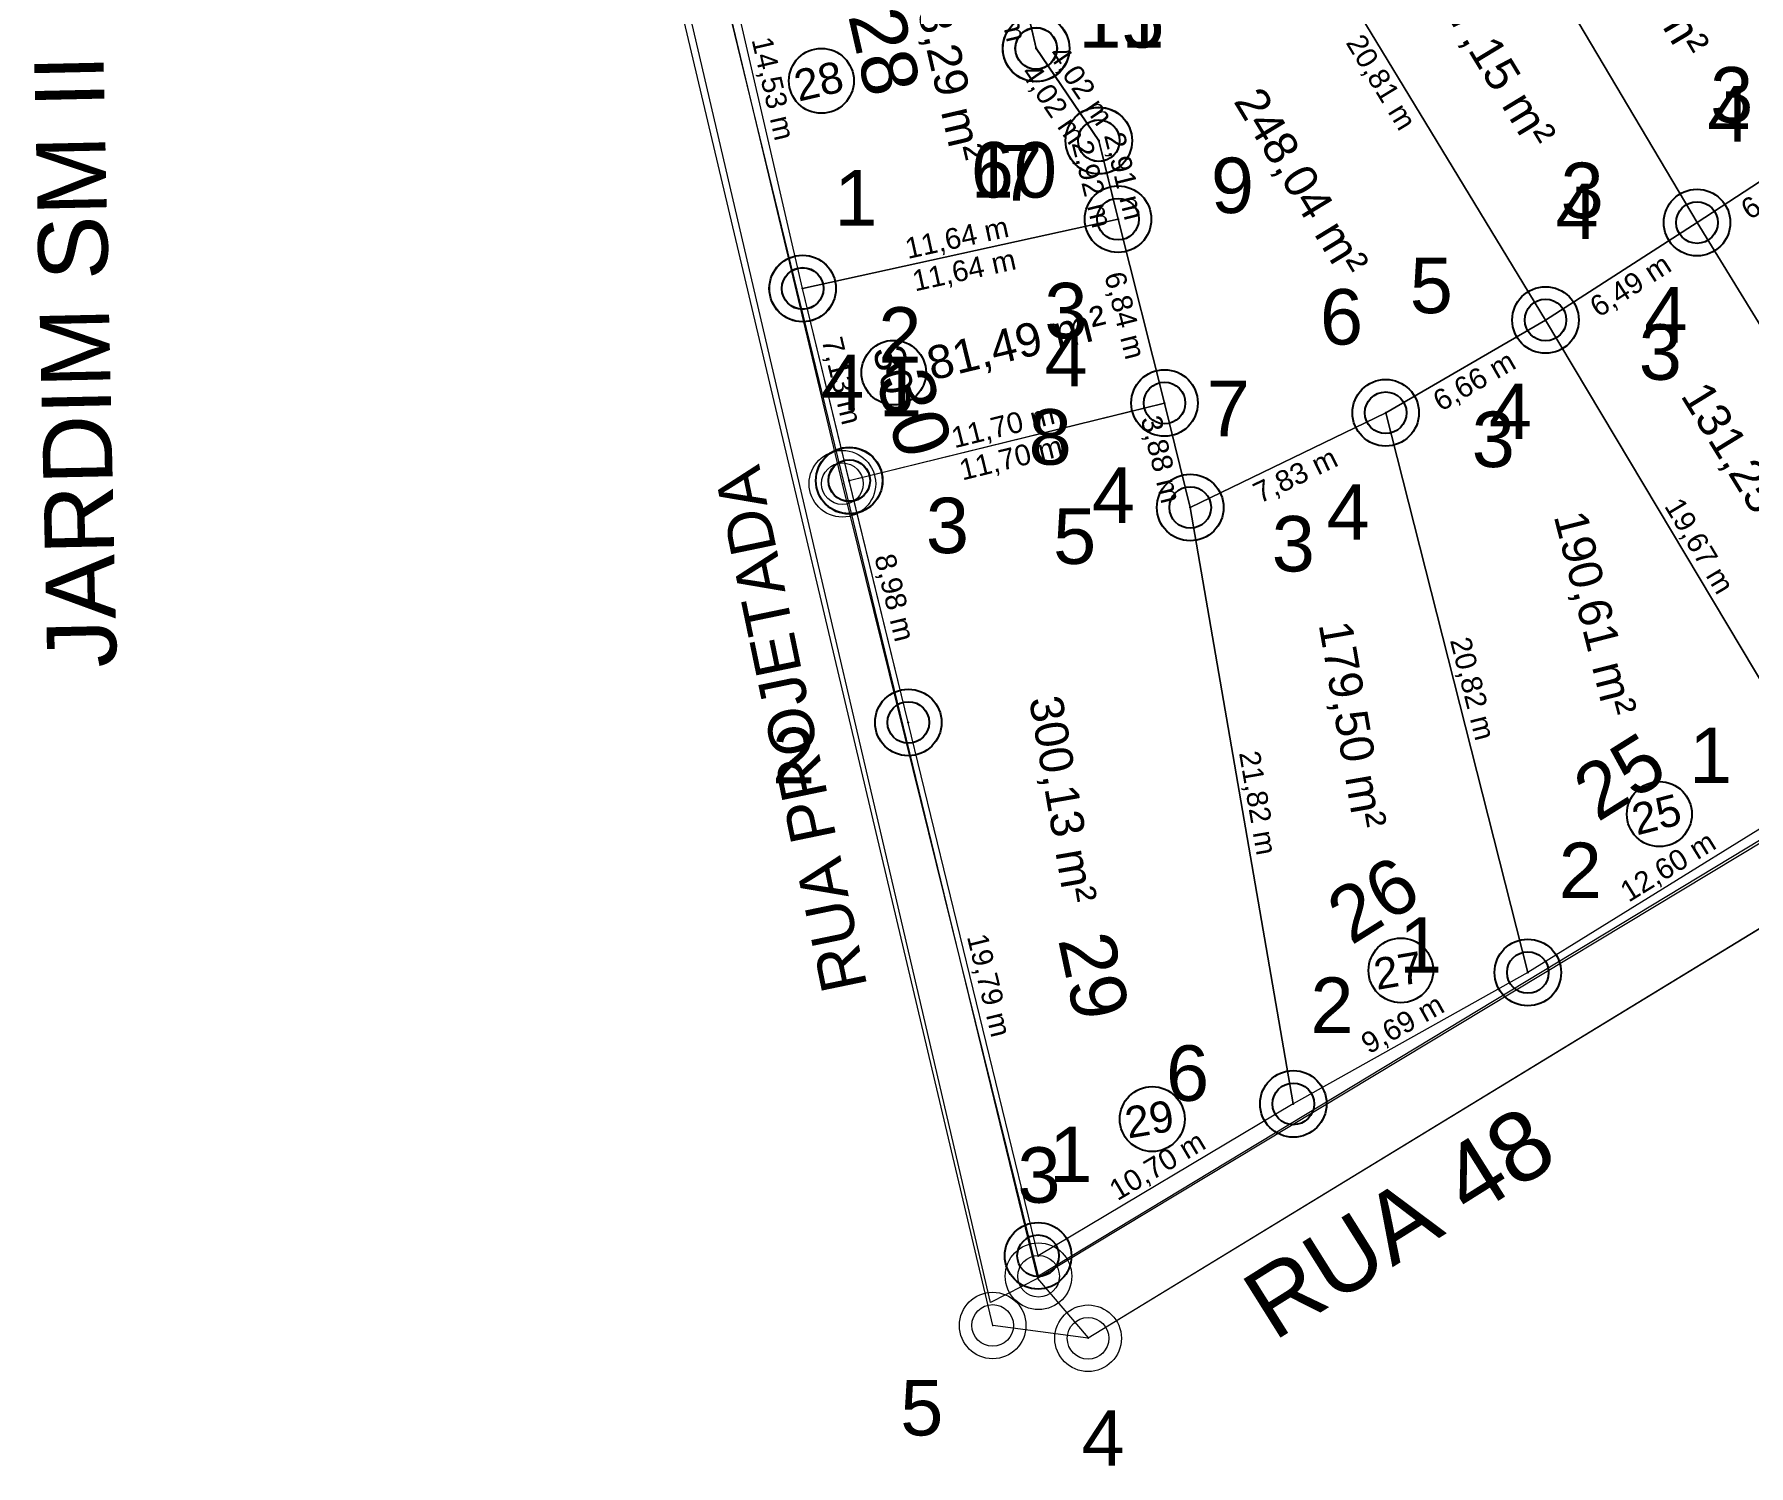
# Model space of a CAD drawing. Extents: x 583390 to 583754, y 9720820 to 9720967.
# Drawn here: x 583610.2 to 583672, y 9720832.3 to 9720883.9 of the extents above; entities that cross this region are included whole.
import ezdxf
from ezdxf.enums import TextEntityAlignment as Align

# ---------------------------------------------------------------- set-up
doc = ezdxf.new("R2010")
doc.units = 0
doc.header["$PDMODE"] = 32
doc.header["$PDSIZE"] = 1.5
doc.layers.get('0').update_dxf_attribs({"lineweight": 0})
for name, color, linetype in [('AREA_DOS_LOTES', 32, 'Continuous'), ('COTAS_DOS_LOTES', 41, 'Continuous'), ('NUMERO_DOS_LOTES', 158, 'Continuous'), ('PONTOS_VERTICES', 7, 'Continuous'), ('SIMBOLO_COORDX', 7, 'Continuous'), ('SIMBOLO_COORDY', 7, 'Continuous'), ('SIMBOLO_COTA', 7, 'Continuous'), ('SIMBOLO_DESCRICAO', 7, 'Continuous'), ('SIMBOLO_NOME', 7, 'Continuous')]:
    doc.layers.add(name, color=color, linetype=linetype)
for name, color, linetype, lineweight in [('LOTE', 4, 'Continuous', 0), ('ORTOFOTO BEQUIMAONICE LOBAO_0_59_436', 1, 'Continuous', 0), ('POLIGONAL', 5, 'Continuous', 0), ('QUADRA', 1, 'Continuous', 0), ('RUA 48', 8, 'Continuous', 0), ('RUA PROJETADA', 8, 'Continuous', 0), ('TEXTO', 2, 'Continuous', 0)]:
    doc.layers.add(name, color=color, linetype=linetype, lineweight=lineweight)
doc.styles.add('SIMBOLO_ATRIBUTOS', font='arial.ttf')
doc.styles.get("Standard").update_dxf_attribs({"font": 'arial.ttf', "height": 1})

# ---------------------------------------------------------------- blocks, each defined once
blk = doc.blocks.new('MODELO PADRAO')
at = {"transparency": 33554687}
blk.add_circle((0, 0), 0.6, dxfattribs=at)
blk.add_point((0, 0), dxfattribs=at)
at = {"layer": 'SIMBOLO_COORDX', "transparency": 33554687, "style": 'SIMBOLO_ATRIBUTOS'}
blk.add_attdef('CoordX', text='', height=1, dxfattribs=at).set_placement((2.53, -3.797), align=Align.RIGHT)
at = {"layer": 'SIMBOLO_COORDY', "transparency": 33554687, "style": 'SIMBOLO_ATRIBUTOS'}
blk.add_attdef('CoordY', text='', height=1, dxfattribs=at).set_placement((2.53, -5.235), align=Align.RIGHT)
at = {"layer": 'SIMBOLO_COTA', "transparency": 33554687, "style": 'SIMBOLO_ATRIBUTOS'}
blk.add_attdef('CotaZ', text='', height=1, dxfattribs=at).set_placement((2.53, -2.358), align=Align.RIGHT)
at = {"layer": 'SIMBOLO_DESCRICAO', "transparency": 33554687, "style": 'SIMBOLO_ATRIBUTOS'}
blk.add_attdef('Descricao', (1.378, -0.413), '', height=1, dxfattribs=at)
at = {"layer": 'SIMBOLO_NOME', "transparency": 33554687, "style": 'SIMBOLO_ATRIBUTOS'}
blk.add_attdef('Nome', text='', height=1, dxfattribs=at).set_placement((0.009, 1.325), align=Align.CENTER)
blk = doc.blocks.new('MODELO PADRAO REURB')
at = {"transparency": 33554687}
blk.add_circle((0, 0), 0.6, dxfattribs=at)
blk.add_point((0, 0), dxfattribs=at)
at = {"layer": 'SIMBOLO_NOME', "transparency": 33554687, "style": 'SIMBOLO_ATRIBUTOS'}
blk.add_attdef('Nome', text='', height=1, dxfattribs=at).set_placement((0.0089, 1.3249), align=Align.CENTER)

msp = doc.modelspace()

# ---------------------------------------------------------------- linework, layer by layer
at = {"layer": 'LOTE'}
for points in [[(583659.55, 9720894.953), (583664.657, 9720897.984), (583675.537, 9720880.629), (583670.132, 9720877.109)], [(583659.55, 9720894.953), (583664.657, 9720897.984), (583675.537, 9720880.629), (583670.132, 9720877.109)], [(583653.866, 9720891.382), (583659.55, 9720894.953), (583670.132, 9720877.109), (583664.671, 9720873.596)], [(583653.866, 9720891.382), (583659.55, 9720894.953), (583670.132, 9720877.109), (583664.671, 9720873.596)], [(583651.865, 9720866.839), (583650.938, 9720870.605), (583649.262, 9720877.232), (583648.57, 9720880.065), (583648.571, 9720880.059), (583646.308, 9720883.391), (583646.313, 9720883.383), (583645.396, 9720887.324), (583646.165, 9720887.646), (583653.574, 9720891.792), (583653.866, 9720891.382), (583664.671, 9720873.596), (583658.911, 9720870.253)], [(583651.865, 9720866.839), (583650.938, 9720870.605), (583649.262, 9720877.232), (583648.571, 9720880.059), (583646.313, 9720883.383), (583645.396, 9720887.324), (583646.165, 9720887.646), (583653.574, 9720891.792), (583653.866, 9720891.382), (583664.671, 9720873.596), (583658.911, 9720870.253)], [(583637.895, 9720874.731), (583634.62, 9720888.883), (583644.104, 9720890.917), (583645.396, 9720887.325), (583646.313, 9720883.383), (583646.308, 9720883.391), (583648.571, 9720880.059), (583648.57, 9720880.065), (583649.262, 9720877.232)], [(583637.895, 9720874.731), (583634.62, 9720888.883), (583644.104, 9720890.917), (583645.396, 9720887.325), (583646.308, 9720883.391), (583648.57, 9720880.065), (583649.262, 9720877.232)], [(583670.132, 9720877.109), (583675.537, 9720880.629), (583686.014, 9720863.342), (583680.596, 9720860.084)], [(583670.132, 9720877.109), (583675.537, 9720880.629), (583686.014, 9720863.342), (583680.596, 9720860.084)], [(583639.575, 9720867.805), (583639.573, 9720867.811), (583637.894, 9720874.734), (583649.262, 9720877.232), (583650.938, 9720870.605)], [(583639.575, 9720867.805), (583637.894, 9720874.734), (583649.262, 9720877.232), (583650.938, 9720870.605)], [(583664.671, 9720873.596), (583670.132, 9720877.109), (583680.596, 9720860.084), (583674.752, 9720856.706)], [(583664.671, 9720873.596), (583670.132, 9720877.109), (583680.596, 9720860.084), (583674.752, 9720856.706)], [(583664.671, 9720873.596), (583674.752, 9720856.706), (583664.034, 9720850.076), (583658.911, 9720870.253)], [(583664.671, 9720873.596), (583674.752, 9720856.706), (583664.034, 9720850.076), (583658.911, 9720870.253)], [(583655.58, 9720845.34), (583646.381, 9720839.865), (583641.703, 9720859.089), (583639.575, 9720867.805), (583639.573, 9720867.811), (583650.938, 9720870.605), (583651.865, 9720866.839)], [(583655.58, 9720845.34), (583646.381, 9720839.865), (583641.703, 9720859.089), (583639.573, 9720867.811), (583650.938, 9720870.605), (583651.865, 9720866.839)], [(583658.911, 9720870.253), (583664.034, 9720850.076), (583655.58, 9720845.34), (583651.865, 9720866.839)], [(583658.911, 9720870.253), (583664.034, 9720850.076), (583655.58, 9720845.34), (583651.865, 9720866.839)]]:
    msp.add_lwpolyline(points, close=True, dxfattribs=at)
at = {"layer": 'NUMERO_DOS_LOTES', "color": 158, "transparency": 33554687}
for centre, radius in [((583638.57, 9720882.218), 1.17), ((583641.179, 9720871.701), 1.163), ((583668.775, 9720855.787), 1.172), ((583659.457, 9720850.151), 1.166), ((583650.496, 9720844.794), 1.17)]:
    msp.add_circle(centre, radius, dxfattribs=at)
at = {"layer": 'ORTOFOTO BEQUIMAONICE LOBAO_0_59_436'}
msp.add_lwpolyline([(583627.906, 9720917.422), (583644.5, 9720921.303), (583691, 9720949.758), (583704.394, 9720957.893), (583710.767, 9720962.023), (583722.129, 9720944.244), (583749.734, 9720898.815), (583648.183, 9720836.891), (583644.745, 9720837.353), (583631.763, 9720892.255), (583626.222, 9720917.14)], close=True, dxfattribs=at)
msp.add_lwpolyline([(583627.906, 9720917.422), (583644.5, 9720921.303), (583691, 9720949.758), (583704.394, 9720957.893), (583710.767, 9720962.023), (583722.129, 9720944.244), (583749.734, 9720898.815), (583648.183, 9720836.891), (583644.745, 9720837.353), (583631.763, 9720892.255), (583626.222, 9720917.14)], close=True, dxfattribs=at)
at = {"layer": 'POLIGONAL'}
msp.add_lwpolyline([(583627.906, 9720917.422), (583644.5, 9720921.303), (583691, 9720949.758), (583704.394, 9720957.893), (583710.767, 9720962.023), (583722.129, 9720944.244), (583749.734, 9720898.815), (583648.183, 9720836.891), (583644.745, 9720837.353), (583631.763, 9720892.255), (583626.222, 9720917.14)], close=True, dxfattribs=at)
at = {"layer": 'QUADRA'}
msp.add_lwpolyline([(583726.593, 9720935.324), (583747.83, 9720900.438), (583646.397, 9720839.127), (583639.327, 9720867.695), (583634.145, 9720889.45), (583644.471, 9720891.666), (583646.122, 9720887.705), (583659.455, 9720895.326), (583681.554, 9720908.69), (583705.679, 9720923.427), (583725.718, 9720935.241)], close=True, dxfattribs=at)
msp.add_lwpolyline([(583726.593, 9720935.324), (583747.83, 9720900.438), (583646.397, 9720839.127), (583639.327, 9720867.695), (583634.145, 9720889.45), (583644.471, 9720891.666), (583646.122, 9720887.705), (583659.455, 9720895.326), (583681.554, 9720908.69), (583705.679, 9720923.427), (583725.718, 9720935.241)], close=True, dxfattribs=at)
at = {"layer": 'RUA 48'}
msp.add_lwpolyline([(583646.365, 9720839.048), (583648.182, 9720836.91), (583749.315, 9720898.618), (583747.903, 9720900.416), (583725.055, 9720886.586), (583708.542, 9720876.557), (583685.729, 9720862.768), (583646.365, 9720839.048)], dxfattribs=at)
at = {"layer": 'RUA PROJETADA'}
msp.add_lwpolyline([(583626.854, 9720917.206), (583629.036, 9720908.28), (583628.434, 9720908.114), (583632.298, 9720893.287), (583634.085, 9720889.488), (583646.365, 9720839.048), (583644.661, 9720838.183), (583626.251, 9720917.119), (583626.854, 9720917.206)], dxfattribs=at)

# ---------------------------------------------------------------- block references
at = {"transparency": 33554687}
ref = msp.add_blockref('MODELO PADRAO', (583644.745, 9720837.353), dxfattribs=dict(at, xscale=2, yscale=2, zscale=2))
ref.add_attrib('Nome', '5', dxfattribs={"layer": 'SIMBOLO_NOME', "transparency": 33554687, "height": 2, "style": 'SIMBOLO_ATRIBUTOS'}).set_placement((583642.966, 9720835.389), align=Align.TOP_RIGHT)
ref = msp.add_blockref('MODELO PADRAO', (583648.183, 9720836.891), dxfattribs=dict(at, xscale=2, yscale=2, zscale=2))
ref.add_attrib('Nome', '4', dxfattribs={"layer": 'SIMBOLO_NOME', "transparency": 33554687, "height": 2, "style": 'SIMBOLO_ATRIBUTOS'}).set_placement((583648.727, 9720834.298), align=Align.TOP_CENTER)
at = {"layer": 'PONTOS_VERTICES', "transparency": 33554687}
ref = msp.add_blockref('MODELO PADRAO REURB', (583646.308, 9720883.391), dxfattribs=dict(at, xscale=2, yscale=2, zscale=2))
ref.add_attrib('Nome', '5', dxfattribs={"layer": 'SIMBOLO_NOME', "transparency": 33554687, "height": 2, "style": 'SIMBOLO_ATRIBUTOS'}).set_placement((583650.934, 9720885.415), align=Align.TOP_RIGHT)
ref = msp.add_blockref('MODELO PADRAO REURB', (583646.313, 9720883.383), dxfattribs=dict(at, xscale=2, yscale=2, zscale=2))
ref.add_attrib('Nome', '11', dxfattribs={"layer": 'SIMBOLO_NOME', "transparency": 33554687, "height": 2, "style": 'SIMBOLO_ATRIBUTOS'}).set_placement((583650.939, 9720885.409), align=Align.TOP_RIGHT)
ref = msp.add_blockref('MODELO PADRAO REURB', (583675.537, 9720880.629), dxfattribs=dict(at, xscale=2, yscale=2, zscale=2))
ref.add_attrib('Nome', '3', dxfattribs={"layer": 'SIMBOLO_NOME', "transparency": 33554687, "height": 2, "style": 'SIMBOLO_ATRIBUTOS'}).set_placement((583670.606, 9720881.715), align=Align.MIDDLE_LEFT)
ref = msp.add_blockref('MODELO PADRAO REURB', (583670.132, 9720877.109), dxfattribs=dict(at, xscale=2, yscale=2, zscale=2))
ref.add_attrib('Nome', '4', dxfattribs={"layer": 'SIMBOLO_NOME', "transparency": 33554687, "height": 2, "style": 'SIMBOLO_ATRIBUTOS'}).set_placement((583671.279, 9720882.027), align=Align.TOP_CENTER)
ref = msp.add_blockref('MODELO PADRAO REURB', (583648.57, 9720880.065), dxfattribs=dict(at, xscale=2, yscale=2, zscale=2))
ref.add_attrib('Nome', '6', (583643.956, 9720878.013), dxfattribs={"layer": 'SIMBOLO_NOME', "transparency": 33554687, "height": 2, "style": 'SIMBOLO_ATRIBUTOS'})
ref = msp.add_blockref('MODELO PADRAO REURB', (583648.571, 9720880.059), dxfattribs=dict(at, xscale=2, yscale=2, zscale=2))
ref.add_attrib('Nome', '10', (583643.956, 9720878.008), dxfattribs={"layer": 'SIMBOLO_NOME', "transparency": 33554687, "height": 2, "style": 'SIMBOLO_ATRIBUTOS'})
ref = msp.add_blockref('MODELO PADRAO REURB', (583649.262, 9720877.232), dxfattribs=dict(at, xscale=2, yscale=2, zscale=2))
ref.add_attrib('Nome', '7', dxfattribs={"layer": 'SIMBOLO_NOME', "transparency": 33554687, "height": 2, "style": 'SIMBOLO_ATRIBUTOS'}).set_placement((583644.976, 9720879.903), align=Align.TOP_LEFT)
ref = msp.add_blockref('MODELO PADRAO REURB', (583637.895, 9720874.731), dxfattribs=dict(at, xscale=2, yscale=2, zscale=2))
ref.add_attrib('Nome', '1', dxfattribs={"layer": 'SIMBOLO_NOME', "transparency": 33554687, "height": 2, "style": 'SIMBOLO_ATRIBUTOS'}).set_placement((583640.592, 9720879), align=Align.TOP_RIGHT)
ref = msp.add_blockref('MODELO PADRAO REURB', (583649.262, 9720877.232), dxfattribs=dict(at, xscale=2, yscale=2, zscale=2))
ref.add_attrib('Nome', '9', dxfattribs={"layer": 'SIMBOLO_NOME', "transparency": 33554687, "height": 2, "style": 'SIMBOLO_ATRIBUTOS'}).set_placement((583654.163, 9720878.451), align=Align.MIDDLE_RIGHT)
ref = msp.add_blockref('MODELO PADRAO REURB', (583670.132, 9720877.109), dxfattribs=dict(at, xscale=2, yscale=2, zscale=2))
ref.add_attrib('Nome', '3', dxfattribs={"layer": 'SIMBOLO_NOME', "transparency": 33554687, "height": 2, "style": 'SIMBOLO_ATRIBUTOS'}).set_placement((583665.217, 9720878.27), align=Align.MIDDLE_LEFT)
ref = msp.add_blockref('MODELO PADRAO REURB', (583649.262, 9720877.232), dxfattribs=dict(at, xscale=2, yscale=2, zscale=2))
ref.add_attrib('Nome', '3', (583646.608, 9720872.936), dxfattribs={"layer": 'SIMBOLO_NOME', "transparency": 33554687, "height": 2, "style": 'SIMBOLO_ATRIBUTOS'})
ref = msp.add_blockref('MODELO PADRAO REURB', (583664.671, 9720873.596), dxfattribs=dict(at, xscale=2, yscale=2, zscale=2))
ref.add_attrib('Nome', '4', dxfattribs={"layer": 'SIMBOLO_NOME', "transparency": 33554687, "height": 2, "style": 'SIMBOLO_ATRIBUTOS'}).set_placement((583665.805, 9720878.517), align=Align.TOP_CENTER)
ref = msp.add_blockref('MODELO PADRAO REURB', (583670.132, 9720877.109), dxfattribs=dict(at, xscale=2, yscale=2, zscale=2))
ref.add_attrib('Nome', '4', dxfattribs={"layer": 'SIMBOLO_NOME', "transparency": 33554687, "height": 2, "style": 'SIMBOLO_ATRIBUTOS'}).set_placement((583669.01, 9720872.186), align=Align.BOTTOM_CENTER)
ref = msp.add_blockref('MODELO PADRAO REURB', (583670.132, 9720877.109), dxfattribs=dict(at, xscale=2, yscale=2, zscale=2))
ref.add_attrib('Nome', '3', dxfattribs={"layer": 'SIMBOLO_NOME', "transparency": 33554687, "height": 2, "style": 'SIMBOLO_ATRIBUTOS'}).set_placement((583675.058, 9720876.001), align=Align.MIDDLE_RIGHT)
ref = msp.add_blockref('MODELO PADRAO REURB', (583637.894, 9720874.734), dxfattribs=dict(at, xscale=2, yscale=2, zscale=2))
ref.add_attrib('Nome', '2', dxfattribs={"layer": 'SIMBOLO_NOME', "transparency": 33554687, "height": 2, "style": 'SIMBOLO_ATRIBUTOS'}).set_placement((583642.178, 9720872.059), align=Align.RIGHT)
ref = msp.add_blockref('MODELO PADRAO REURB', (583664.671, 9720873.596), dxfattribs=dict(at, xscale=2, yscale=2, zscale=2))
ref.add_attrib('Nome', '5', dxfattribs={"layer": 'SIMBOLO_NOME', "transparency": 33554687, "height": 2, "style": 'SIMBOLO_ATRIBUTOS'}).set_placement((583659.777, 9720874.843), align=Align.MIDDLE_LEFT)
ref = msp.add_blockref('MODELO PADRAO REURB', (583658.911, 9720870.253), dxfattribs=dict(at, xscale=2, yscale=2, zscale=2))
ref.add_attrib('Nome', '6', dxfattribs={"layer": 'SIMBOLO_NOME', "transparency": 33554687, "height": 2, "style": 'SIMBOLO_ATRIBUTOS'}).set_placement((583656.541, 9720874.712), align=Align.TOP_LEFT)
ref = msp.add_blockref('MODELO PADRAO REURB', (583664.671, 9720873.596), dxfattribs=dict(at, xscale=2, yscale=2, zscale=2))
ref.add_attrib('Nome', '4', dxfattribs={"layer": 'SIMBOLO_NOME', "transparency": 33554687, "height": 2, "style": 'SIMBOLO_ATRIBUTOS'}).set_placement((583663.405, 9720868.707), align=Align.BOTTOM_CENTER)
ref = msp.add_blockref('MODELO PADRAO REURB', (583664.671, 9720873.596), dxfattribs=dict(at, xscale=2, yscale=2, zscale=2))
ref.add_attrib('Nome', '3', dxfattribs={"layer": 'SIMBOLO_NOME', "transparency": 33554687, "height": 2, "style": 'SIMBOLO_ATRIBUTOS'}).set_placement((583669.587, 9720872.442), align=Align.MIDDLE_RIGHT)
ref = msp.add_blockref('MODELO PADRAO REURB', (583650.938, 9720870.605), dxfattribs=dict(at, xscale=2, yscale=2, zscale=2))
ref.add_attrib('Nome', '4', dxfattribs={"layer": 'SIMBOLO_NOME', "transparency": 33554687, "height": 2, "style": 'SIMBOLO_ATRIBUTOS'}).set_placement((583646.609, 9720873.205), align=Align.TOP_LEFT)
ref = msp.add_blockref('MODELO PADRAO REURB', (583639.575, 9720867.805), dxfattribs=dict(at, xscale=2, yscale=2, zscale=2))
ref.add_attrib('Nome', '1', dxfattribs={"layer": 'SIMBOLO_NOME', "transparency": 33554687, "height": 2, "style": 'SIMBOLO_ATRIBUTOS'}).set_placement((583642.196, 9720872.122), align=Align.TOP_RIGHT)
ref = msp.add_blockref('MODELO PADRAO REURB', (583650.938, 9720870.605), dxfattribs=dict(at, xscale=2, yscale=2, zscale=2))
ref.add_attrib('Nome', '8', dxfattribs={"layer": 'SIMBOLO_NOME', "transparency": 33554687, "height": 2, "style": 'SIMBOLO_ATRIBUTOS'}).set_placement((583646.039, 9720869.382), align=Align.MIDDLE_LEFT)
ref = msp.add_blockref('MODELO PADRAO REURB', (583650.938, 9720870.605), dxfattribs=dict(at, xscale=2, yscale=2, zscale=2))
ref.add_attrib('Nome', '4', (583648.324, 9720866.285), dxfattribs={"layer": 'SIMBOLO_NOME', "transparency": 33554687, "height": 2, "style": 'SIMBOLO_ATRIBUTOS'})
ref = msp.add_blockref('MODELO PADRAO REURB', (583651.865, 9720866.839), dxfattribs=dict(at, xscale=2, yscale=2, zscale=2))
ref.add_attrib('Nome', '7', dxfattribs={"layer": 'SIMBOLO_NOME', "transparency": 33554687, "height": 2, "style": 'SIMBOLO_ATRIBUTOS'}).set_placement((583654.012, 9720871.409), align=Align.TOP_RIGHT)
ref = msp.add_blockref('MODELO PADRAO REURB', (583658.911, 9720870.253), dxfattribs=dict(at, xscale=2, yscale=2, zscale=2))
ref.add_attrib('Nome', '4', (583656.781, 9720865.674), dxfattribs={"layer": 'SIMBOLO_NOME', "transparency": 33554687, "height": 2, "style": 'SIMBOLO_ATRIBUTOS'})
ref = msp.add_blockref('MODELO PADRAO REURB', (583658.911, 9720870.253), dxfattribs=dict(at, xscale=2, yscale=2, zscale=2))
ref.add_attrib('Nome', '3', dxfattribs={"layer": 'SIMBOLO_NOME', "transparency": 33554687, "height": 2, "style": 'SIMBOLO_ATRIBUTOS'}).set_placement((583663.566, 9720868.295), align=Align.RIGHT)
ref = msp.add_blockref('MODELO PADRAO REURB', (583639.573, 9720867.811), dxfattribs=dict(at, xscale=2, yscale=2, zscale=2))
ref.add_attrib('Nome', '3', dxfattribs={"layer": 'SIMBOLO_NOME', "transparency": 33554687, "height": 2, "style": 'SIMBOLO_ATRIBUTOS'}).set_placement((583643.891, 9720865.193), align=Align.RIGHT)
ref = msp.add_blockref('MODELO PADRAO REURB', (583651.865, 9720866.839), dxfattribs=dict(at, xscale=2, yscale=2, zscale=2))
ref.add_attrib('Nome', '5', dxfattribs={"layer": 'SIMBOLO_NOME', "transparency": 33554687, "height": 2, "style": 'SIMBOLO_ATRIBUTOS'}).set_placement((583646.922, 9720865.805), align=Align.MIDDLE_LEFT)
ref = msp.add_blockref('MODELO PADRAO REURB', (583651.865, 9720866.839), dxfattribs=dict(at, xscale=2, yscale=2, zscale=2))
ref.add_attrib('Nome', '3', dxfattribs={"layer": 'SIMBOLO_NOME', "transparency": 33554687, "height": 2, "style": 'SIMBOLO_ATRIBUTOS'}).set_placement((583656.358, 9720864.533), align=Align.RIGHT)
ref = msp.add_blockref('MODELO PADRAO REURB', (583641.703, 9720859.089), dxfattribs=dict(at, xscale=2, yscale=2, zscale=2))
ref.add_attrib('Nome', '2', dxfattribs={"layer": 'SIMBOLO_NOME', "transparency": 33554687, "height": 2, "style": 'SIMBOLO_ATRIBUTOS'}).set_placement((583636.796, 9720857.893), align=Align.MIDDLE_LEFT)
ref = msp.add_blockref('MODELO PADRAO REURB', (583674.752, 9720856.706), dxfattribs=dict(at, xscale=2, yscale=2, zscale=2))
ref.add_attrib('Nome', '1', dxfattribs={"layer": 'SIMBOLO_NOME', "transparency": 33554687, "height": 2, "style": 'SIMBOLO_ATRIBUTOS'}).set_placement((583669.847, 9720857.903), align=Align.MIDDLE_LEFT)
ref = msp.add_blockref('MODELO PADRAO REURB', (583664.034, 9720850.076), dxfattribs=dict(at, xscale=2, yscale=2, zscale=2))
ref.add_attrib('Nome', '2', dxfattribs={"layer": 'SIMBOLO_NOME', "transparency": 33554687, "height": 2, "style": 'SIMBOLO_ATRIBUTOS'}).set_placement((583665.926, 9720854.758), align=Align.TOP_CENTER)
ref = msp.add_blockref('MODELO PADRAO REURB', (583664.034, 9720850.076), dxfattribs=dict(at, xscale=2, yscale=2, zscale=2))
ref.add_attrib('Nome', '1', dxfattribs={"layer": 'SIMBOLO_NOME', "transparency": 33554687, "height": 2, "style": 'SIMBOLO_ATRIBUTOS'}).set_placement((583659.394, 9720852.069), align=Align.TOP_LEFT)
ref = msp.add_blockref('MODELO PADRAO REURB', (583655.58, 9720845.34), dxfattribs=dict(at, xscale=2, yscale=2, zscale=2))
ref.add_attrib('Nome', '2', dxfattribs={"layer": 'SIMBOLO_NOME', "transparency": 33554687, "height": 2, "style": 'SIMBOLO_ATRIBUTOS'}).set_placement((583657.751, 9720849.899), align=Align.TOP_RIGHT)
ref = msp.add_blockref('MODELO PADRAO REURB', (583655.58, 9720845.34), dxfattribs=dict(at, xscale=2, yscale=2, zscale=2))
ref.add_attrib('Nome', '6', dxfattribs={"layer": 'SIMBOLO_NOME', "transparency": 33554687, "height": 2, "style": 'SIMBOLO_ATRIBUTOS'}).set_placement((583650.992, 9720847.451), align=Align.TOP_LEFT)
ref = msp.add_blockref('MODELO PADRAO REURB', (583646.381, 9720839.865), dxfattribs=dict(at, xscale=2, yscale=2, zscale=2))
ref.add_attrib('Nome', '1', dxfattribs={"layer": 'SIMBOLO_NOME', "transparency": 33554687, "height": 2, "style": 'SIMBOLO_ATRIBUTOS'}).set_placement((583648.336, 9720844.521), align=Align.TOP_RIGHT)
at = {"layer": 'TEXTO', "transparency": 33554687}
ref = msp.add_blockref('MODELO PADRAO', (583639.327, 9720867.695), dxfattribs=dict(at, xscale=2, yscale=2, zscale=2))
ref.add_attrib('Nome', '4', dxfattribs={"layer": 'SIMBOLO_NOME', "transparency": 33554687, "height": 2, "style": 'SIMBOLO_ATRIBUTOS'}).set_placement((583639.345, 9720870.344), align=Align.CENTER)
ref = msp.add_blockref('MODELO PADRAO', (583646.397, 9720839.127), dxfattribs=dict(at, xscale=2, yscale=2, zscale=2))
ref.add_attrib('Nome', '3', dxfattribs={"layer": 'SIMBOLO_NOME', "transparency": 33554687, "height": 2, "style": 'SIMBOLO_ATRIBUTOS'}).set_placement((583646.414, 9720841.777), align=Align.CENTER)

# ---------------------------------------------------------------- texts
at = {"layer": 'AREA_DOS_LOTES', "color": 32, "transparency": 33554687}
for s, rotation, p in [('127,65 m²', 300.68194, (583668.188, 9720886.49)), ('153,29 m²', 283.03306, (583643.048, 9720883.022)), ('137,15 m²', 301.27833, (583662.631, 9720883.211)), ('248,04 m²', 301.27833, (583655.877, 9720878.571)), ('81,49 m²', 13.84083, (583645.625, 9720872.785)), ('131,25 m²', 301.5775, (583672.003, 9720867.973)), ('190,61 m²', 284.24639, (583666.472, 9720863.02)), ('179,50 m²', 279.80194, (583657.725, 9720859.013)), ('300,13 m²', 279.80194, (583647.284, 9720856.321))]:
    msp.add_text(s, height=1.2, rotation=rotation, dxfattribs=at).set_placement(p, align=Align.MIDDLE_CENTER)
at = {"layer": 'COTAS_DOS_LOTES', "color": 41, "transparency": 33554687}
for s, rotation, p in [('4,04 m', 283.05528, (583644.904, 9720885.131)), ('20,81 m', 301.27833, (583658.437, 9720881.979)), ('14,53 m', 283.03306, (583636.477, 9720881.859)), ('4,02 m', 304.18694, (583647.628, 9720881.849)), ('4,02 m', 304.21583, (583646.636, 9720881.175)), ('2,91 m', 283.73583, (583649.135, 9720878.7)), ('2,92 m', 283.73583, (583647.969, 9720878.415)), ('6,45 m', 33.06306, (583673.372, 9720878.055)), ('11,64 m', 12.41306, (583643.531, 9720876.201)), ('11,64 m', 12.39361, (583643.792, 9720875.032)), ('6,49 m', 32.75944, (583667.93, 9720874.534)), ('6,84 m', 284.195, (583649.156, 9720873.674)), ('7,13 m', 283.6325, (583638.953, 9720871.323)), ('6,66 m', 30.13, (583662.285, 9720871.084)), ('11,70 m', 13.84083, (583645.204, 9720869.424)), ('3,88 m', 283.82528, (583650.455, 9720868.488)), ('11,70 m', 13.81056, (583645.49, 9720868.262)), ('7,83 m', 25.85306, (583655.814, 9720867.669)), ('19,67 m', 300.83389, (583669.905, 9720865.267)), ('8,98 m', 283.71806, (583640.857, 9720863.504)), ('20,82 m', 284.24639, (583661.69, 9720860.221)), ('21,82 m', 279.80194, (583653.944, 9720856.128)), ('12,60 m', 31.74, (583669.276, 9720853.583)), ('19,79 m', 283.67694, (583644.26, 9720849.531)), ('9,69 m', 29.26583, (583659.697, 9720847.904)), ('10,70 m', 30.76083, (583650.866, 9720842.796))]:
    msp.add_text(s, height=0.75, rotation=rotation, dxfattribs=at).set_placement(p, align=Align.CENTER)
at = {"layer": 'NUMERO_DOS_LOTES', "color": 158, "transparency": 33554687}
for s, rotation, p in [('28', 13.03306, (583638.598, 9720881.663)), ('30', 283.84083, (583640.623, 9720871.671)), ('25', 14.24639, (583668.809, 9720855.231)), ('27', 9.80194, (583659.453, 9720849.595)), ('29', 9.80194, (583650.488, 9720844.238))]:
    msp.add_text(s, height=1.125, rotation=rotation, dxfattribs=at).set_placement(p, align=Align.CENTER)
at = {"layer": 'TEXTO'}
for s, height, rotation, p in [('28', 2, 282.87153, (583639.874, 9720883.06)), ('JARDIM SM II', 2.5, 91.24081, (583612.932, 9720872.141)), ('30', 2, 287.04447, (583640.97, 9720869.969)), ('RUA PROJETADA', 1.64316, 101.71796, (583638.276, 9720859.001)), ('RUA PROJETADA', 1.64316, 101.71796, (583638.276, 9720859.001)), ('25', 2, 32.13083, (583667.862, 9720856.302)), ('26', 2, 32.13083, (583658.982, 9720851.862)), ('29', 2, 281.97321, (583647.42, 9720849.748)), ('RUA 48', 2.5, 32.13083, (583660.054, 9720840.013)), ('RUA 48', 2.5, 32.13083, (583660.054, 9720840.013))]:
    msp.add_text(s, height=height, rotation=rotation, dxfattribs=at).set_placement(p, align=Align.CENTER)

doc.saveas('drawing.dxf')
